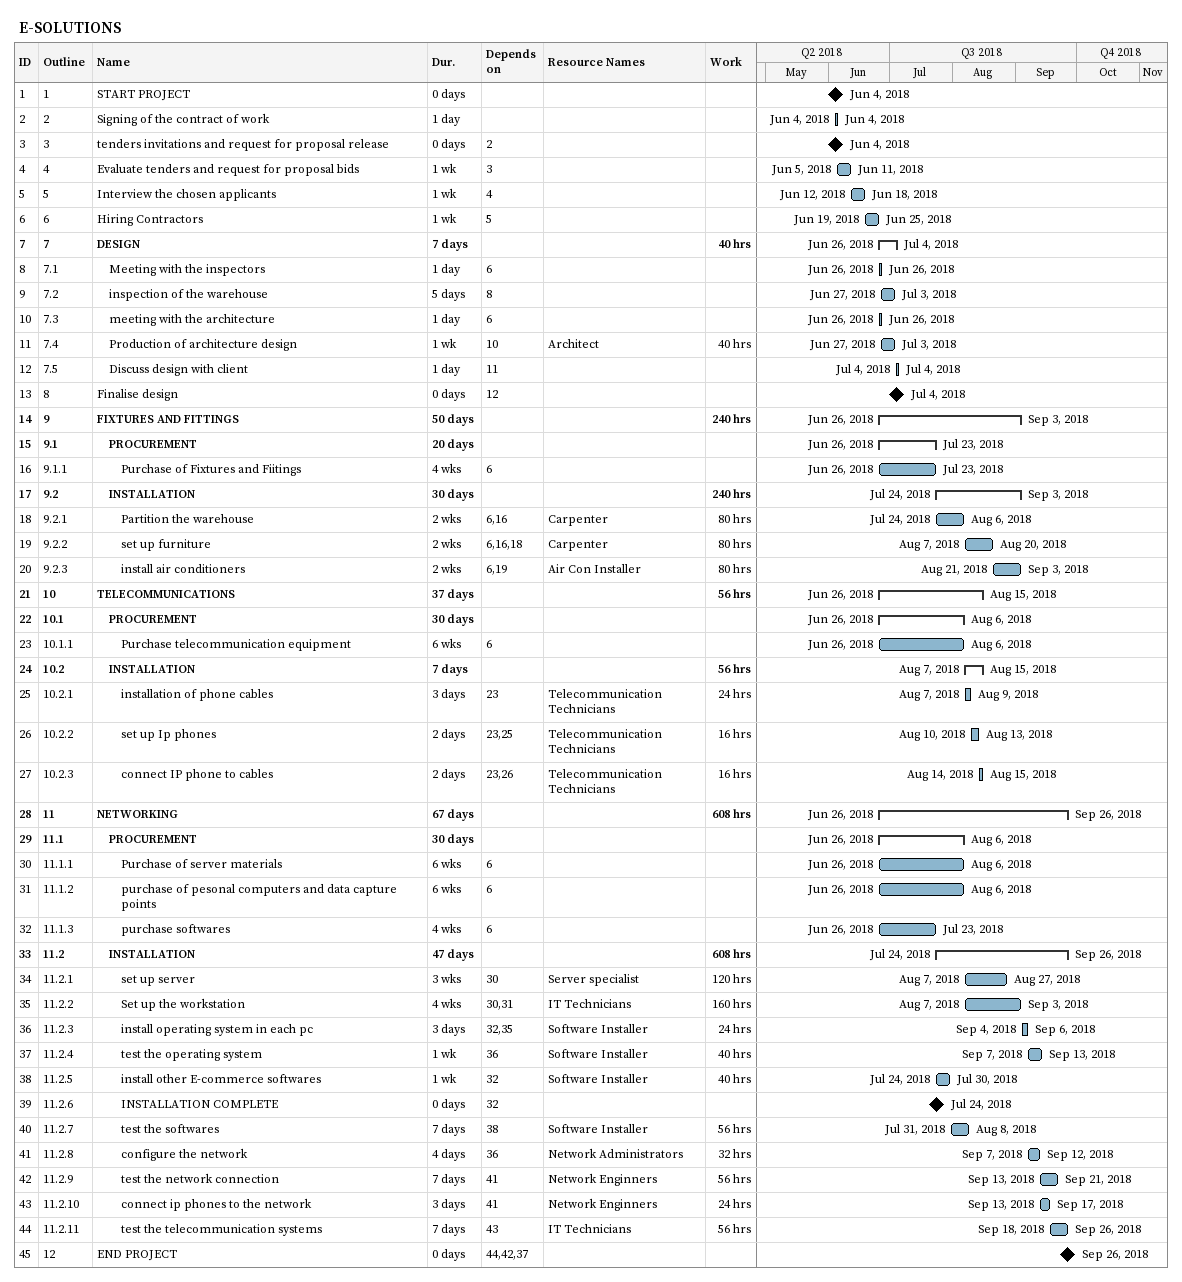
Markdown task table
E-SOLUTIONS

| ID | WBS | Task | Duration | Start | Finish | Predecessors | Resources | Work (h) |
|---|---|---|---|---|---|---|---|---|
| 1 | 1 | START PROJECT | 0d | 2018-06-04 | 2018-06-04 |  |  |  |
| 2 | 2 | Signing of the contract of work | 1d | 2018-06-04 | 2018-06-04 |  |  |  |
| 3 | 3 | tenders invitations and request for proposal release | 0d | 2018-06-04 | 2018-06-04 | 2 |  |  |
| 4 | 4 | Evaluate tenders and request for proposal bids | 1w | 2018-06-05 | 2018-06-11 | 3 |  |  |
| 5 | 5 | Interview the chosen applicants | 1w | 2018-06-12 | 2018-06-18 | 4 |  |  |
| 6 | 6 | Hiring Contractors | 1w | 2018-06-19 | 2018-06-25 | 5 |  |  |
| 7 | 7 | **DESIGN** | 7d | 2018-06-26 | 2018-07-04 |  |  | 40 |
| 8 | 7.1 | Meeting with the inspectors | 1d | 2018-06-26 | 2018-06-26 | 6 |  |  |
| 9 | 7.2 | inspection of the warehouse | 5d | 2018-06-27 | 2018-07-03 | 8 |  |  |
| 10 | 7.3 | meeting with the architecture | 1d | 2018-06-26 | 2018-06-26 | 6 |  |  |
| 11 | 7.4 | Production of architecture design | 1w | 2018-06-27 | 2018-07-03 | 10 | Architect | 40 |
| 12 | 7.5 | Discuss design with client | 1d | 2018-07-04 | 2018-07-04 | 11 |  |  |
| 13 | 8 | Finalise design | 0d | 2018-07-04 | 2018-07-04 | 12 |  |  |
| 14 | 9 | **FIXTURES AND FITTINGS** | 50d | 2018-06-26 | 2018-09-03 |  |  | 240 |
| 15 | 9.1 | **PROCUREMENT** | 20d | 2018-06-26 | 2018-07-23 |  |  |  |
| 16 | 9.1.1 | Purchase of Fixtures and Fiitings | 4w | 2018-06-26 | 2018-07-23 | 6 |  |  |
| 17 | 9.2 | **INSTALLATION** | 30d | 2018-07-24 | 2018-09-03 |  |  | 240 |
| 18 | 9.2.1 | Partition the warehouse | 2w | 2018-07-24 | 2018-08-06 | 6, 16 | Carpenter | 80 |
| 19 | 9.2.2 | set up furniture | 2w | 2018-08-07 | 2018-08-20 | 6, 16, 18 | Carpenter | 80 |
| 20 | 9.2.3 | install air conditioners | 2w | 2018-08-21 | 2018-09-03 | 6, 19 | Air Con Installer | 80 |
| 21 | 10 | **TELECOMMUNICATIONS** | 37d | 2018-06-26 | 2018-08-15 |  |  | 56 |
| 22 | 10.1 | **PROCUREMENT** | 30d | 2018-06-26 | 2018-08-06 |  |  |  |
| 23 | 10.1.1 | Purchase telecommunication equipment | 6w | 2018-06-26 | 2018-08-06 | 6 |  |  |
| 24 | 10.2 | **INSTALLATION** | 7d | 2018-08-07 | 2018-08-15 |  |  | 56 |
| 25 | 10.2.1 | installation of phone cables | 3d | 2018-08-07 | 2018-08-09 | 23 | Telecommunication Technicians | 24 |
| 26 | 10.2.2 | set up Ip phones | 2d | 2018-08-10 | 2018-08-13 | 23, 25 | Telecommunication Technicians | 16 |
| 27 | 10.2.3 | connect IP phone to cables | 2d | 2018-08-14 | 2018-08-15 | 23, 26 | Telecommunication Technicians | 16 |
| 28 | 11 | **NETWORKING** | 67d | 2018-06-26 | 2018-09-26 |  |  | 608 |
| 29 | 11.1 | **PROCUREMENT** | 30d | 2018-06-26 | 2018-08-06 |  |  |  |
| 30 | 11.1.1 | Purchase of server materials | 6w | 2018-06-26 | 2018-08-06 | 6 |  |  |
| 31 | 11.1.2 | purchase of pesonal computers and data capture points | 6w | 2018-06-26 | 2018-08-06 | 6 |  |  |
| 32 | 11.1.3 | purchase softwares | 4w | 2018-06-26 | 2018-07-23 | 6 |  |  |
| 33 | 11.2 | **INSTALLATION** | 47d | 2018-07-24 | 2018-09-26 |  |  | 608 |
| 34 | 11.2.1 | set up server | 3w | 2018-08-07 | 2018-08-27 | 30 | Server specialist | 120 |
| 35 | 11.2.2 | Set up the workstation | 4w | 2018-08-07 | 2018-09-03 | 30, 31 | IT Technicians | 160 |
| 36 | 11.2.3 | install operating system in each pc | 3d | 2018-09-04 | 2018-09-06 | 32, 35 | Software Installer | 24 |
| 37 | 11.2.4 | test the operating system | 1w | 2018-09-07 | 2018-09-13 | 36 | Software Installer | 40 |
| 38 | 11.2.5 | install other E-commerce softwares | 1w | 2018-07-24 | 2018-07-30 | 32 | Software Installer | 40 |
| 39 | 11.2.6 | INSTALLATION COMPLETE | 0d | 2018-07-24 | 2018-07-24 | 32 |  |  |
| 40 | 11.2.7 | test the softwares | 7d | 2018-07-31 | 2018-08-08 | 38 | Software Installer | 56 |
| 41 | 11.2.8 | configure the network | 4d | 2018-09-07 | 2018-09-12 | 36 | Network Administrators | 32 |
| 42 | 11.2.9 | test the network connection | 7d | 2018-09-13 | 2018-09-21 | 41 | Network Enginners | 56 |
| 43 | 11.2.10 | connect ip phones to the network | 3d | 2018-09-13 | 2018-09-17 | 41 | Network Enginners | 24 |
| 44 | 11.2.11 | test the telecommunication systems | 7d | 2018-09-18 | 2018-09-26 | 43 | IT Technicians | 56 |
| 45 | 12 | END PROJECT | 0d | 2018-09-26 | 2018-09-26 | 44, 42, 37 |  |  |
